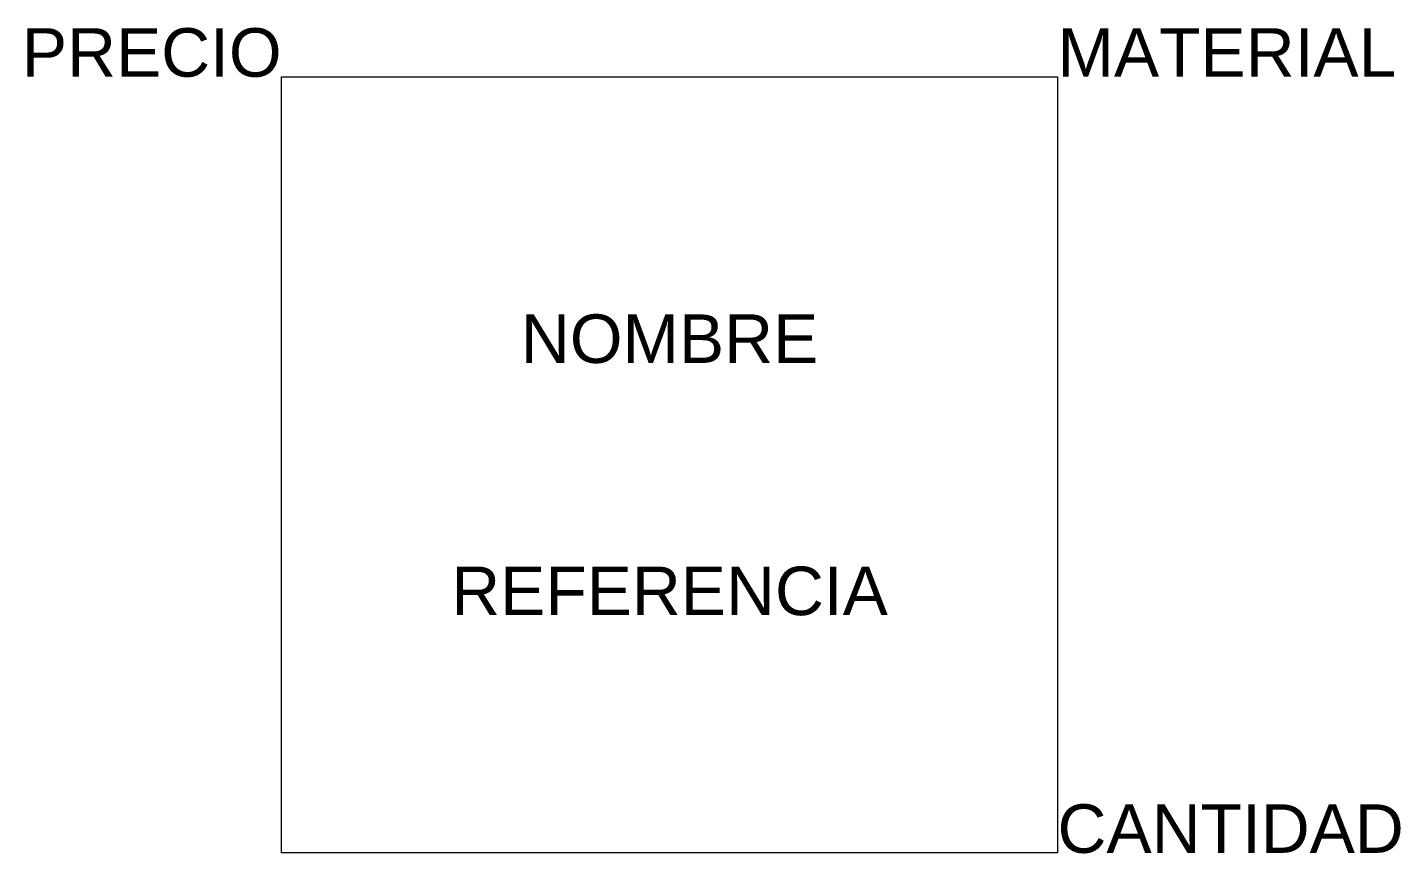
# Model space of a CAD drawing. Header units: millimetres. Extents: x -131 to 577, y 0 to 425.
import ezdxf
from ezdxf.enums import TextEntityAlignment as Align

# ---------------------------------------------------------------- set-up
doc = ezdxf.new("R2010")
doc.units = ezdxf.units.MM
doc.styles.get("Standard").update_dxf_attribs({"font": 'arial.ttf'})

msp = doc.modelspace()

# ---------------------------------------------------------------- linework, layer by layer
for p, q in [((0, 0), (0, 400)), ((0, 400), (400, 400)), ((400, 400), (400, 0)), ((400, 0), (0, 0))]:
    msp.add_line(p, q)

# ---------------------------------------------------------------- texts
at = {"flags": 9}
msp.add_attdef('PRECIO', text='30000', height=25, dxfattribs=at).set_placement((0, 400), align=Align.RIGHT)
for tag, p, s, flags in [('MATERIAL', (400, 400), 'Madera y Metal', 1), ('CANTIDAD', (400, 0), '1', 3)]:
    msp.add_attdef(tag, p, s, height=25, dxfattribs=dict(flags=flags))
msp.add_attdef('NOMBRE', text='Banca', height=25).set_placement((200, 265), align=Align.MIDDLE)
at = {"flags": 4}
msp.add_attdef('REFERENCIA', text='Banca1SalaCAD', height=25, dxfattribs=at).set_placement((200, 135), align=Align.MIDDLE)

doc.saveas('drawing.dxf')
